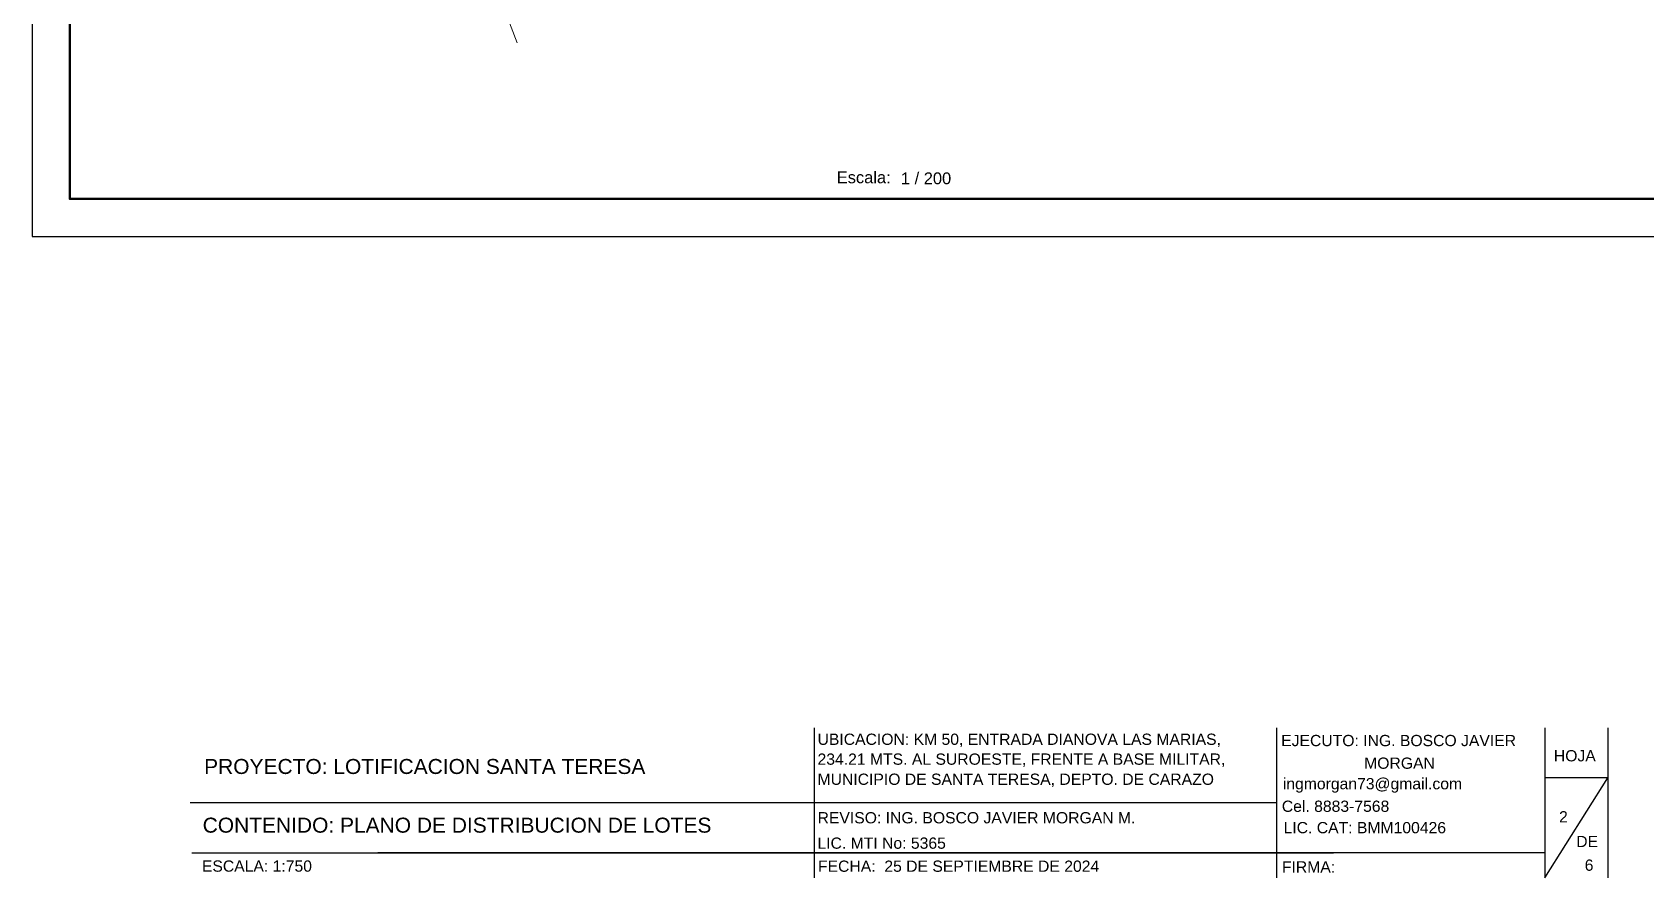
# Model space of a CAD drawing. Header units: millimetres. Extents: x 590482 to 595025, y 1306677 to 1308289.
# Drawn here: x 590496.3 to 590980.3, y 1306676.8 to 1306930.4 of the extents above; entities that cross this region are included whole.
import ezdxf

# ---------------------------------------------------------------- set-up
doc = ezdxf.new("R2010")
doc.units = ezdxf.units.MM
for name, color, linetype in [('CERCO', 6, 'Continuous'), ('CIRCULO', 1, 'Continuous'), ('poligono', 4, 'Continuous'), ('TEXTO 3', 2, 'Continuous')]:
    doc.layers.add(name, color=color, linetype=linetype)
doc.styles.add('HECTOR LOPEZ', font='arial.ttf')
doc.styles.add('ROTULOS PI', font='arial.ttf', dxfattribs={"height": 3.5})

msp = doc.modelspace()

# ---------------------------------------------------------------- linework, layer by layer
msp.add_lwpolyline([(591127.033, 1307314.666), (590496.283, 1307314.666), (590496.283, 1306869.166), (591127.033, 1306869.166)], close=True)
at = {"color": 7, "lineweight": 50}
msp.add_lwpolyline([(591115.783, 1307303.416), (590507.533, 1307303.416), (590507.533, 1306880.416), (591115.783, 1306880.416)], close=True, dxfattribs=at)
at = {"layer": 'CERCO', "lineweight": 13, "elevation": -460.616}
msp.add_lwpolyline([(590641.711, 1306927.317), (590636.349, 1306941.513)], dxfattribs=at)
at = {"layer": 'CIRCULO'}
for p, q in [((590968.947, 1306706.766), (590950.048, 1306706.766)), ((590950.048, 1306676.766), (590968.947, 1306706.766)), ((590730.847, 1306699.266), (590543.672, 1306699.266)), ((590869.559, 1306699.266), (590730.847, 1306699.266)), ((590544.128, 1306684.266), (590886.638, 1306684.266)), ((590886.638, 1306684.266), (590599.97, 1306684.266)), ((590950.048, 1306684.266), (590886.638, 1306684.266))]:
    msp.add_line(p, q, dxfattribs=at)
at = {"layer": 'poligono'}
for p, q in [((590730.847, 1306721.766), (590730.847, 1306676.766)), ((590869.559, 1306721.766), (590869.559, 1306676.766)), ((590950.048, 1306721.766), (590950.048, 1306676.766)), ((590968.947, 1306721.766), (590968.947, 1306676.766))]:
    msp.add_line(p, q, dxfattribs=at)

# ---------------------------------------------------------------- texts
at = {"color": 7, "lineweight": 50, "style": 'HECTOR LOPEZ'}
for s, p in [('Escala:', (590737.618, 1306885.142)), ('1 / 200', (590756.866, 1306884.853))]:
    msp.add_text(s, height=3.5326, dxfattribs=at).set_placement(p)
at = {"layer": 'TEXTO 3', "style": 'ROTULOS PI'}
for s, height, p in [('UBICACION: KM 50, ENTRADA DIANOVA LAS MARIAS,', 3.375, (590731.857, 1306716.629)), ('EJECUTO: ING. BOSCO JAVIER', 3.375, (590870.946, 1306716.244)), ('PROYECTO: LOTIFICACION SANTA TERESA', 4.5, (590547.84, 1306707.897)), ('234.21 MTS. AL SUROESTE, FRENTE A BASE MILITAR,', 3.375, (590731.857, 1306710.667)), ('MORGAN', 3.375, (590895.841, 1306709.459)), ('HOJA', 3.375, (590952.753, 1306711.673)), ('MUNICIPIO DE SANTA TERESA, DEPTO. DE CARAZO', 3.375, (590731.857, 1306704.636)), ('ingmorgan73@gmail.com', 3.375, (590871.439, 1306703.304)), ('Cel. 8883-7568', 3.375, (590871.143, 1306696.53)), ('CONTENIDO: PLANO DE DISTRIBUCION DE LOTES', 4.5, (590547.402, 1306690.29)), ('REVISO: ING. BOSCO JAVIER MORGAN M.', 3.375, (590731.868, 1306693.078)), ('LIC. CAT: BMM100426', 3.375, (590871.67, 1306690.106)), ('2', 3.375, (590954.307, 1306693.36)), ('LIC. MTI No: 5365', 3.375, (590731.837, 1306685.463)), ('DE', 3.375, (590959.461, 1306685.957)), ('ESCALA: 1:750', 3.375, (590547.167, 1306678.579)), ('FECHA:  25 DE SEPTIEMBRE DE 2024', 3.375, (590731.993, 1306678.543)), ('FIRMA:', 3.375, (590871.164, 1306678.334)), ('6', 3.375, (590962.009, 1306678.855))]:
    msp.add_text(s, height=height, dxfattribs=at).set_placement(p)

doc.saveas('drawing.dxf')
